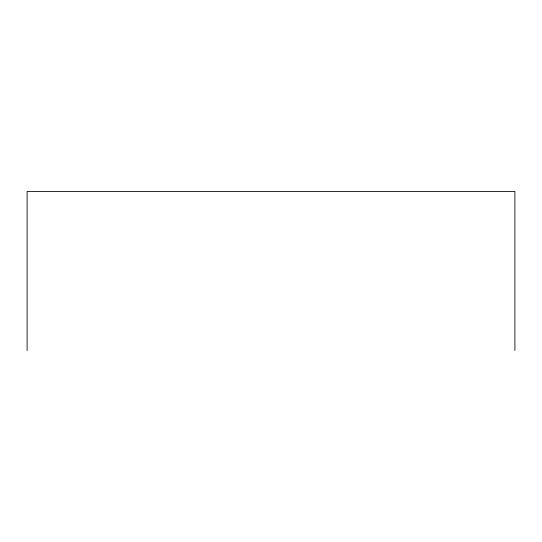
<?xml version="1.0" encoding="UTF-8"?>
<svg xmlns="http://www.w3.org/2000/svg" width="542" height="542" viewBox="0 0 542 542"><rect width="100%" height="100%" fill="white"/><g stroke="black" fill="none" stroke-linecap="round" stroke-linejoin="round"><path stroke-width="0.81" d="M514.9 350.538L514.9 191.462L27.1 191.462L27.1 350.538"/></g></svg>
